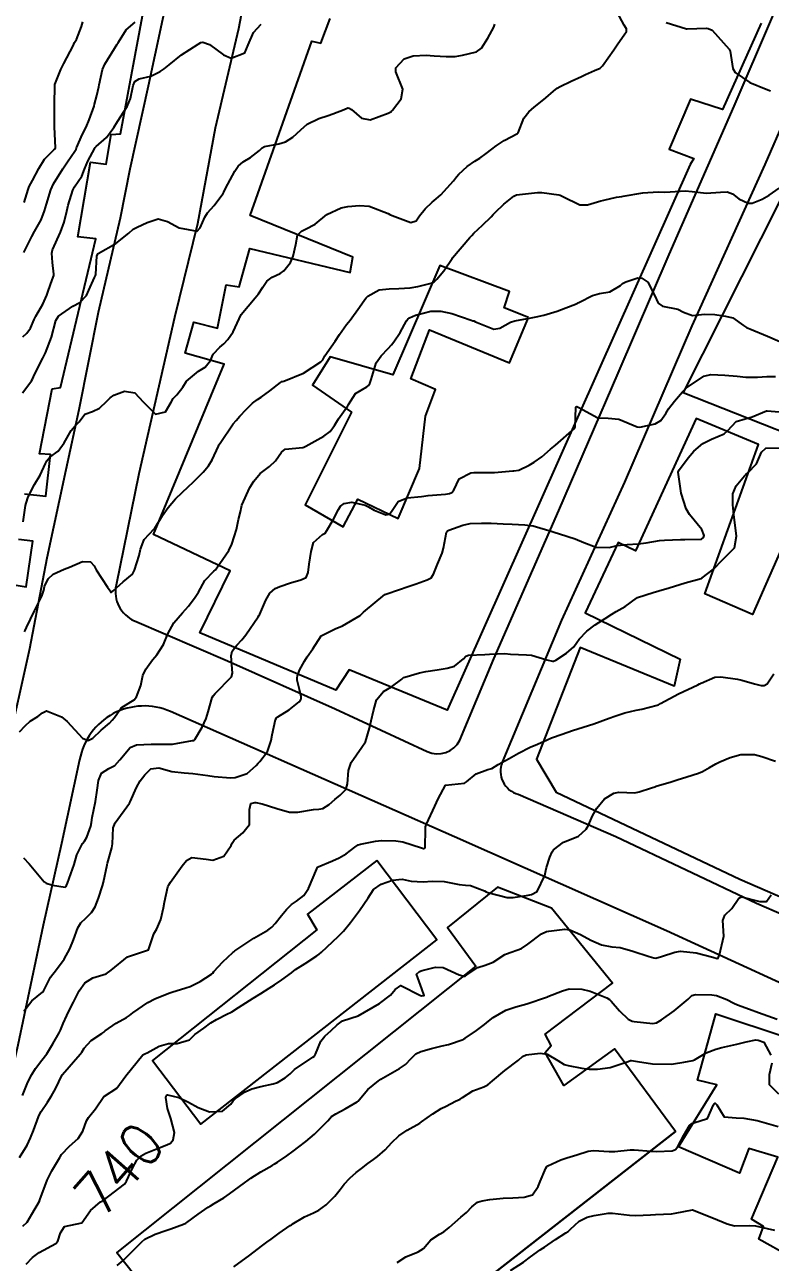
# Model space of a CAD drawing. Header units: metres. Extents: x 318500 to 325275, y 7408834 to 7428799.
# Drawn here: x 321683.7 to 321754.5, y 7415373.5 to 7415491 of the extents above; entities that cross this region are included whole.
import ezdxf
from ezdxf.enums import TextEntityAlignment as Align

# ---------------------------------------------------------------- set-up
doc = ezdxf.new("R2010")
doc.units = ezdxf.units.M
doc.header["$MEASUREMENT"] = 0
for name, color, linetype in [('Cotas', 45, 'Continuous'), ('Curvas de Nivel 1m', 11, 'Continuous'), ('Curvas de Nivel 5m', 15, 'Continuous'), ('Edificações', 30, 'Continuous'), ('Vias Primárias', 230, 'Continuous')]:
    doc.layers.add(name, color=color, linetype=linetype)
doc.styles.add('Style-STANDARD', font='STANDARD.shx')

msp = doc.modelspace()

# ---------------------------------------------------------------- linework, layer by layer
at = {"layer": 'Curvas de Nivel 1m', "flags": 128}
for points, elevation in [([(321683.52, 7415443.78), (321683.74, 7415445.33), (321683.79, 7415445.54), (321684, 7415446.14), (321684.58, 7415447.32), (321685.13, 7415448.21), (321685.64, 7415449.31), (321685.76, 7415449.58), (321686.05, 7415449.91), (321686.84, 7415450.5), (321687.4, 7415451.28), (321688.08, 7415452.46), (321688.47, 7415452.88), (321688.84, 7415453.26), (321689.37, 7415453.99), (321690.11, 7415454.26), (321690.77, 7415454.58), (321691.48, 7415455.23), (321691.79, 7415455.56), (321692.13, 7415455.82), (321693.15, 7415456.19), (321694.13, 7415456.02), (321694.92, 7415455.18), (321696.1, 7415454.01), (321697.04, 7415454.22), (321697.59, 7415455.15), (321697.78, 7415455.49), (321698.13, 7415455.85), (321698.69, 7415456.58), (321699.04, 7415457.13), (321700.16, 7415458.07), (321700.82, 7415458.45), (321701.3, 7415459.1), (321701.58, 7415459.69), (321702.19, 7415460.37), (321702.59, 7415460.69), (321702.95, 7415461.08), (321703.45, 7415461.83), (321704.03, 7415463.06), (321704.23, 7415463.45), (321705.55, 7415465.04), (321705.86, 7415465.44), (321706.27, 7415466.05), (321706.66, 7415466.64), (321707.17, 7415467.02), (321707.93, 7415467.37), (321708.29, 7415467.62), (321708.91, 7415468.39), (321709.18, 7415469), (321709.43, 7415470.1), (321709.58, 7415470.99), (321709.96, 7415471.36), (321710.34, 7415471.55), (321711.26, 7415472.05), (321712.36, 7415472.95), (321713.72, 7415473.58), (321714.37, 7415473.72), (321715.48, 7415473.81), (321716.37, 7415473.76), (321718.18, 7415473.05), (321718.36, 7415472.96), (321718.57, 7415472.87), (321720.35, 7415472.19), (321720.85, 7415472.34), (321721.15, 7415472.84), (321721.69, 7415473.51), (321722.38, 7415474.13), (321722.76, 7415474.44), (321723.18, 7415474.81), (321724.4, 7415476.16), (321724.67, 7415476.52), (321724.9, 7415476.79), (321725.7, 7415477.5), (321726.43, 7415478.03), (321726.88, 7415478.32), (321727.51, 7415478.75), (321728.03, 7415479.16), (321728.45, 7415479.48), (321729.21, 7415479.98), (321730.47, 7415480.65), (321730.51, 7415480.67), (321730.54, 7415480.71), (321731.09, 7415482.09), (321731.55, 7415482.7), (321732.05, 7415483.14), (321732.5, 7415483.5), (321733.16, 7415484.03), (321733.9, 7415484.67), (321734.24, 7415484.95), (321734.53, 7415485.12), (321735.57, 7415485.6), (321736.54, 7415486.06), (321736.93, 7415486.24), (321737.78, 7415486.62), (321738.31, 7415486.85), (321738.55, 7415487.07), (321739.62, 7415488.59), (321739.99, 7415489.17), (321740.59, 7415490), (321740.84, 7415490.34), (321740.82, 7415490.58), (321740.61, 7415490.92), (321739.72, 7415492.59)], 732), ([(321683.62, 7415474.09), (321683.98, 7415475.33), (321684.1, 7415475.63), (321684.4, 7415476.17), (321685, 7415477.32), (321685.54, 7415478.2), (321686.44, 7415479.08), (321686.55, 7415479.19), (321686.58, 7415479.3), (321686.5, 7415481.27), (321686.5, 7415481.3), (321686.51, 7415481.34), (321686.49, 7415483.3), (321686.52, 7415485.3), (321687.1, 7415486.73), (321687.37, 7415487.29), (321688.26, 7415488.97), (321688.41, 7415489.27), (321688.47, 7415489.37), (321688.57, 7415489.57), (321689.07, 7415490.79), (321689.18, 7415491.26)], 728), ([(321683.45, 7415456.02), (321684.14, 7415456.93), (321684.31, 7415457.16), (321684.4, 7415457.33), (321684.59, 7415457.76), (321685.4, 7415459.31), (321685.65, 7415459.83), (321686.2, 7415461.3), (321686.62, 7415462.9), (321686.87, 7415463.29), (321688.24, 7415464.24), (321688.91, 7415464.59), (321689.53, 7415465.26), (321689.75, 7415465.76), (321690.28, 7415466.98), (321690.38, 7415467.15), (321690.42, 7415467.25), (321690.53, 7415469.02), (321690.65, 7415469.24), (321692.32, 7415470.19), (321693.54, 7415471.2), (321693.98, 7415471.55), (321694.34, 7415471.74), (321695.31, 7415472.21), (321696.35, 7415472.56), (321697.22, 7415472.28), (321698.34, 7415471.68), (321700.06, 7415471.39), (321700.34, 7415471.7), (321700.77, 7415472.69), (321701.02, 7415473.1), (321701.65, 7415473.82), (321702.39, 7415474.78), (321702.51, 7415474.96), (321702.58, 7415475.09), (321702.75, 7415475.44), (321703.62, 7415477.07), (321703.93, 7415477.55), (321704.42, 7415477.97), (321705.12, 7415478.36), (321705.98, 7415479.04), (321706.21, 7415479.27), (321706.45, 7415479.4), (321707.81, 7415479.65), (321708.45, 7415479.86), (321709.14, 7415480.31), (321709.88, 7415480.99), (321710.48, 7415481.52), (321711.6, 7415482.08), (321712.48, 7415482.35), (321712.93, 7415482.5), (321714.01, 7415482.93), (321714.35, 7415483.07), (321714.49, 7415483.06), (321714.69, 7415482.93), (321715.67, 7415482.1), (321716.48, 7415481.94), (321718.18, 7415482.57), (321718.49, 7415482.75), (321718.55, 7415482.8), (321718.61, 7415482.87), (321719.42, 7415483.95), (321719.57, 7415484.86), (321718.91, 7415486.5), (321718.91, 7415486.87), (321719.7, 7415487.72), (321720.56, 7415488.03), (321721.8, 7415488.07), (321722.56, 7415488.03), (321723.71, 7415487.95), (321724.56, 7415487.97), (321725.26, 7415488.08), (321726.57, 7415488.41), (321727.04, 7415488.76), (321727.65, 7415489.69), (321728.24, 7415490.75), (321728.31, 7415491.04)], 731), ([(321683.58, 7415469.34), (321684.33, 7415470.86), (321684.6, 7415471.33), (321685.22, 7415472.45), (321685.56, 7415473.31), (321685.74, 7415473.94), (321686.14, 7415475.3), (321686.4, 7415475.87), (321687.28, 7415477.29), (321687.74, 7415477.96), (321688.44, 7415478.97), (321688.55, 7415479.16), (321688.6, 7415479.27), (321689.14, 7415480.58), (321689.5, 7415481.26), (321689.8, 7415481.94), (321690.26, 7415483.25), (321690.31, 7415483.43), (321690.51, 7415484.26), (321690.7, 7415485.07), (321690.73, 7415485.25), (321691.07, 7415486.71), (321691.28, 7415487.24), (321692.46, 7415489.12), (321692.53, 7415489.22), (321692.54, 7415489.25), (321692.57, 7415489.33), (321693.31, 7415490.49), (321694.15, 7415491.2)], 729), ([(321744.61, 7415491.17), (321746.52, 7415490.58), (321746.6, 7415490.57), (321748.44, 7415490.64), (321748.6, 7415490.62), (321748.96, 7415490.47), (321750.57, 7415488.64), (321750.66, 7415488.45), (321750.92, 7415486.81), (321751.14, 7415486.44), (321752.54, 7415485.48), (321754.09, 7415484.84), (321754.52, 7415484.7)], 732), ([(321683.65, 7415433.33), (321683.7, 7415433.46), (321683.83, 7415433.76), (321684.6, 7415435.32), (321685.3, 7415436.74), (321685.48, 7415437.31), (321685.55, 7415437.64), (321685.9, 7415438.38), (321686.38, 7415438.81), (321687.42, 7415439.28), (321687.91, 7415439.49), (321689.16, 7415440.02), (321689.92, 7415439.97), (321690.26, 7415439.59), (321690.45, 7415439.24), (321691.53, 7415437.58), (321691.78, 7415437.22), (321691.81, 7415437.16), (321691.88, 7415437.07), (321692.06, 7415437.22), (321693.01, 7415438.09), (321693.9, 7415438.81), (321694.04, 7415439.06), (321694.08, 7415439.19), (321694.53, 7415440.58), (321694.67, 7415441.18), (321695.01, 7415442.11), (321695.96, 7415443.11), (321695.99, 7415443.14), (321696.02, 7415443.17), (321696.76, 7415444.38), (321697.29, 7415445.15), (321698, 7415445.95), (321699.21, 7415447.12), (321699.62, 7415447.51), (321700.02, 7415447.89), (321700.63, 7415448.51), (321701.13, 7415449.1), (321701.48, 7415449.67), (321702.07, 7415450.98), (321702.1, 7415451.06), (321702.12, 7415451.09), (321702.23, 7415451.25), (321703.47, 7415453.07), (321703.75, 7415453.41), (321704.1, 7415453.81), (321704.7, 7415454.46), (321705.3, 7415455.04), (321705.78, 7415455.38), (321706.13, 7415455.61), (321706.95, 7415456.21), (321707.95, 7415457.01), (321708.07, 7415457.09), (321708.15, 7415457.11), (321708.28, 7415457.14), (321710.16, 7415457.89), (321711.8, 7415458.96), (321711.97, 7415459.15), (321712.18, 7415459.54), (321712.76, 7415460.38), (321713.16, 7415460.94), (321713.57, 7415461.57), (321714.22, 7415462.51), (321714.41, 7415462.74), (321714.57, 7415462.92), (321715.48, 7415464.15), (321715.98, 7415464.9), (321716.11, 7415465.05), (321716.25, 7415465.19), (321717.34, 7415465.81), (321718.27, 7415465.89), (321719.19, 7415465.94), (321720.27, 7415466.01), (321721, 7415466.11), (321722.27, 7415466.44), (321722.55, 7415466.55), (321722.82, 7415466.81), (321723.47, 7415467.62), (321724.28, 7415468.79), (321724.31, 7415468.84), (321725.95, 7415470.77), (321726.13, 7415470.97), (321726.34, 7415471.17), (321727.16, 7415471.95), (321727.98, 7415472.75), (321728.16, 7415472.95), (321728.37, 7415473.19), (321729.16, 7415473.95), (321730.14, 7415474.71), (321730.39, 7415474.81), (321732.08, 7415475.01), (321732.39, 7415475.05), (321732.77, 7415475.06), (321734.39, 7415474.83), (321734.52, 7415474.79), (321734.77, 7415474.65), (321736.38, 7415473.87), (321737.13, 7415473.87), (321738.38, 7415474.26), (321738.66, 7415474.33), (321739.88, 7415474.59), (321740.39, 7415474.68), (321740.52, 7415474.71), (321742.39, 7415475), (321743.83, 7415475.1), (321744.4, 7415475.09), (321744.98, 7415475.1), (321746.4, 7415475.19), (321747.06, 7415475.15), (321748.4, 7415474.99), (321749.77, 7415475.08), (321750.4, 7415475.12), (321750.88, 7415474.92), (321751.49, 7415474.43), (321752.38, 7415474.03), (321752.77, 7415474.03), (321753.7, 7415474.4), (321754.39, 7415474.78), (321755.33, 7415475.45)], 733), ([(321683.17, 7415423.86), (321683.71, 7415424.4), (321684.19, 7415424.85), (321684.92, 7415425.31), (321685.37, 7415425.66), (321685.73, 7415425.84), (321687.16, 7415425.28), (321687.71, 7415424.83), (321689.16, 7415423.26), (321689.69, 7415423.01), (321690.15, 7415423.24), (321690.93, 7415424.01), (321691.71, 7415424.68), (321691.98, 7415424.95), (321692.18, 7415425.21), (321692.82, 7415426.12), (321693.74, 7415426.69), (321694.05, 7415426.88), (321694.29, 7415427.18), (321694.68, 7415428.26), (321694.89, 7415429.18), (321695.16, 7415429.8), (321695.79, 7415430.68), (321696.02, 7415430.94), (321696.22, 7415431.16), (321696.84, 7415432.13), (321697.25, 7415433.15), (321697.84, 7415434.2), (321698.66, 7415435.13), (321699.22, 7415435.76), (321699.87, 7415436.62), (321700.06, 7415436.92), (321700.16, 7415437.11), (321700.79, 7415438.2), (321701.64, 7415439.09), (321701.78, 7415439.23), (321701.91, 7415439.4), (321703.04, 7415441.07), (321703.34, 7415441.67), (321703.77, 7415443.06), (321703.81, 7415443.21), (321703.97, 7415444), (321704.18, 7415444.86), (321704.22, 7415445.06), (321704.3, 7415445.36), (321705.05, 7415447.04), (321705.42, 7415447.64), (321706.03, 7415448.36), (321706.4, 7415448.66), (321706.92, 7415449.02), (321707.5, 7415449.57), (321708.06, 7415450.41), (321708.39, 7415450.68), (321710.07, 7415450.84), (321710.18, 7415450.87), (321710.38, 7415450.98), (321712.08, 7415451.9), (321712.67, 7415452.36), (321713.08, 7415452.94), (321713.47, 7415453.56), (321714.11, 7415454.44), (321714.32, 7415454.73), (321714.41, 7415454.93), (321715.09, 7415455.96), (321716.15, 7415456.6), (321716.33, 7415456.72), (321716.45, 7415456.9), (321716.57, 7415457.3), (321717.06, 7415458.89), (321717.52, 7415459.54), (321718.19, 7415460.24), (321718.5, 7415460.57), (321718.73, 7415460.86), (321719.32, 7415461.75), (321719.92, 7415462.85), (321720.05, 7415463.03), (321720.23, 7415463.15), (321720.79, 7415463.4), (321722.24, 7415463.77), (321723.2, 7415463.77), (321724.24, 7415463.55), (321726.08, 7415462.92), (321726.23, 7415462.87), (321726.31, 7415462.85), (321726.48, 7415462.77), (321728.22, 7415462.07), (321728.78, 7415462.17), (321729.81, 7415462.72), (321730.23, 7415462.86), (321731.78, 7415463.15), (321732.24, 7415463.23), (321732.97, 7415463.41), (321734.24, 7415463.78), (321736.13, 7415464.52), (321736.25, 7415464.57), (321736.29, 7415464.59), (321736.37, 7415464.63), (321737.61, 7415465.26), (321738.26, 7415465.45), (321739.24, 7415465.62), (321740.27, 7415466.22), (321740.45, 7415466.4), (321740.75, 7415466.57), (321741.89, 7415466.95), (321742.29, 7415466.92), (321742.86, 7415466.54), (321743.49, 7415465.3), (321743.82, 7415464.53), (321744.25, 7415464.25), (321745.71, 7415463.98), (321746.24, 7415463.68), (321747.11, 7415463.36), (321748.24, 7415463.5), (321749.23, 7415463.47), (321750.24, 7415463.31), (321750.94, 7415463.14), (321751.93, 7415462.42), (321752.23, 7415462.23), (321752.55, 7415462.09), (321754.22, 7415461.41), (321755.9, 7415460.68)], 734), ([(321683.58, 7415397.32), (321684.35, 7415398.32), (321685.37, 7415399.13), (321685.48, 7415399.3), (321686.13, 7415400.55), (321686.67, 7415401.28), (321687.42, 7415402.28), (321687.94, 7415403.26), (321688.29, 7415404.11), (321688.72, 7415405.25), (321689.01, 7415405.7), (321689.46, 7415406.16), (321690.01, 7415406.7), (321690.36, 7415407.23), (321690.68, 7415408.04), (321691.06, 7415409.22), (321691.15, 7415409.59), (321691.5, 7415411.22), (321691.51, 7415411.24), (321691.53, 7415411.38), (321691.94, 7415412.83), (321692, 7415413.21), (321692.08, 7415414.72), (321692.25, 7415415.21), (321693.61, 7415417.07), (321693.65, 7415417.15), (321693.68, 7415417.19), (321694.27, 7415418.55), (321694.62, 7415419.18), (321695.07, 7415419.76), (321695.66, 7415420.34), (321696.4, 7415420.42), (321697.65, 7415420.08), (321698.82, 7415419.95), (321699.65, 7415419.9), (321701.06, 7415419.69), (321701.65, 7415419.61), (321703.22, 7415419.49), (321703.65, 7415419.51), (321704.81, 7415419.89), (321705.66, 7415420.64), (321705.83, 7415420.86), (321706, 7415421.03), (321706.73, 7415421.97), (321707.07, 7415423.02), (321707.16, 7415423.55), (321707.49, 7415425.01), (321707.57, 7415425.16), (321707.72, 7415425.27), (321708.8, 7415425.93), (321709.75, 7415426.7), (321709.87, 7415426.85), (321709.93, 7415426.98), (321709.94, 7415427.17), (321709.76, 7415427.88), (321709.54, 7415428.76), (321709.55, 7415428.98), (321709.59, 7415429.17), (321709.78, 7415429.69), (321710.23, 7415430.54), (321710.51, 7415430.97), (321711.04, 7415431.73), (321711.83, 7415432.95), (321713.16, 7415433.61), (321713.84, 7415433.92), (321715.52, 7415434.9), (321715.7, 7415435.05), (321715.85, 7415435.2), (321717.88, 7415436.87), (321719.36, 7415437.38), (321719.89, 7415437.57), (321720.84, 7415437.89), (321721.9, 7415438.26), (321722.26, 7415438.46), (321722.5, 7415438.81), (321722.86, 7415439.75), (321723.31, 7415440.8), (321723.45, 7415441.29), (321723.73, 7415442.79), (321723.82, 7415442.93), (321723.96, 7415443), (321725.29, 7415443.46), (321725.97, 7415443.62), (321727.05, 7415443.67), (321727.97, 7415443.64), (321729.11, 7415443.59), (321729.97, 7415443.55), (321731.17, 7415443.5), (321731.97, 7415443.41), (321733.77, 7415442.85), (321733.96, 7415442.79), (321734.47, 7415442.65), (321735.95, 7415442.18), (321736.76, 7415441.81), (321737.94, 7415441.38), (321739.18, 7415441.36), (321739.94, 7415441.52), (321740.88, 7415441.63), (321741.95, 7415441.69), (321742.69, 7415441.8), (321743.95, 7415442.01), (321744.43, 7415442.05), (321745.95, 7415442.09), (321746.36, 7415442.09), (321747.96, 7415442.14), (321748.14, 7415442.28), (321748.19, 7415442.47), (321747.97, 7415443.05), (321746.82, 7415444.49), (321746.5, 7415445), (321746.01, 7415446.5), (321745.72, 7415448.5), (321745.82, 7415448.73), (321746.05, 7415449.01), (321746.68, 7415449.87), (321747.21, 7415450.48), (321748.08, 7415451.21), (321748.9, 7415451.64), (321750.09, 7415452.13), (321750.46, 7415452.44), (321751.24, 7415453.3), (321752.11, 7415453.57), (321752.76, 7415453.76), (321754.12, 7415454.32), (321754.19, 7415454.32), (321756.12, 7415454.16)], 736), ([(321683.45, 7415389.32), (321683.97, 7415390.6), (321684.33, 7415391.31), (321684.69, 7415391.9), (321685.28, 7415392.67), (321685.76, 7415393.29), (321686.35, 7415394.24), (321686.94, 7415395.28), (321687.06, 7415395.54), (321687.33, 7415396.16), (321687.68, 7415396.93), (321687.83, 7415397.26), (321688.29, 7415398.19), (321688.85, 7415399.25), (321689.38, 7415400.02), (321690.13, 7415400.5), (321691.39, 7415400.88), (321691.89, 7415401.21), (321693.42, 7415402.49), (321695.43, 7415403.16), (321695.94, 7415404.66), (321696.2, 7415405.15), (321696.58, 7415406.03), (321696.84, 7415407.15), (321696.95, 7415407.68), (321697.27, 7415409.14), (321697.35, 7415409.31), (321697.51, 7415409.56), (321698.61, 7415411.12), (321699.02, 7415411.63), (321699.54, 7415411.92), (321700.89, 7415411.75), (321701.54, 7415411.66), (321702.58, 7415412.04), (321703.28, 7415413.06), (321703.36, 7415413.27), (321703.57, 7415413.55), (321704.37, 7415414.26), (321705.01, 7415415.04), (321705.03, 7415416.47), (321705.14, 7415417.04), (321705.51, 7415417.13), (321705.61, 7415417.13), (321706.21, 7415417.02), (321707.61, 7415416.57), (321708.82, 7415416.21), (321709.6, 7415416.21), (321711.11, 7415416.46), (321711.61, 7415416.51), (321711.98, 7415416.58), (321712.59, 7415416.94), (321713.13, 7415417.42), (321713.62, 7415417.82), (321714.17, 7415418.38), (321714.33, 7415418.92), (321714.42, 7415420.16), (321714.67, 7415420.92), (321715.68, 7415422.38), (321716.04, 7415422.89), (321716.41, 7415424.19), (321716.57, 7415424.89), (321716.78, 7415425.83), (321717.07, 7415426.88), (321717.76, 7415427.69), (321718.52, 7415428.11), (321719.49, 7415428.85), (321719.64, 7415428.99), (321719.77, 7415429.05), (321721.16, 7415429.45), (321721.78, 7415429.57), (321722.85, 7415429.74), (321723.79, 7415429.89), (321724.5, 7415430.07), (321725.34, 7415430.77), (321725.56, 7415431.02), (321725.81, 7415431.13), (321727.37, 7415431.18), (321727.81, 7415431.22), (321729.26, 7415431.27), (321729.81, 7415431.22), (321731.34, 7415431.17), (321731.81, 7415431.11), (321733.27, 7415430.67), (321733.8, 7415430.54), (321733.9, 7415430.55), (321734.13, 7415430.66), (321735.13, 7415431.32), (321735.82, 7415431.91), (321736.12, 7415432.33), (321736.32, 7415432.63), (321737.05, 7415433.41), (321737.84, 7415434.01), (321738.8, 7415434.6), (321739.44, 7415435.01), (321739.86, 7415435.28), (321740.69, 7415435.74), (321741.77, 7415436.55), (321741.84, 7415436.59), (321741.88, 7415436.6), (321743.35, 7415437.07), (321743.89, 7415437.24), (321744.88, 7415437.53), (321745.9, 7415437.84), (321746.4, 7415437.99), (321747.91, 7415438.41), (321747.95, 7415438.43), (321748, 7415438.47), (321749.09, 7415439.29), (321749.93, 7415440.17), (321750.22, 7415440.45), (321751.07, 7415441.31), (321751.29, 7415442.43), (321751.18, 7415443.22), (321751.03, 7415444.43), (321750.94, 7415445.38), (321750.93, 7415446.44), (321751.25, 7415447.2), (321752.04, 7415448.16), (321752.17, 7415448.29), (321752.36, 7415448.42), (321753.18, 7415449.28), (321753.64, 7415450.4), (321754.07, 7415450.78), (321755.64, 7415450.81)], 737), ([(321683.16, 7415383.44), (321683.89, 7415384.6), (321684.2, 7415385.31), (321684.5, 7415386.01), (321684.98, 7415387.3), (321685.04, 7415387.47), (321685.22, 7415387.81), (321685.84, 7415388.68), (321686.22, 7415389.29), (321686.59, 7415389.94), (321687.23, 7415391.27), (321687.27, 7415391.33), (321688.94, 7415393.25), (321689.09, 7415393.45), (321689.3, 7415393.81), (321689.99, 7415394.55), (321690.98, 7415395.22), (321691.19, 7415395.35), (321691.32, 7415395.45), (321692.36, 7415396.18), (321693.34, 7415396.72), (321693.62, 7415396.91), (321693.95, 7415397.18), (321695.36, 7415398.15), (321696.02, 7415398.49), (321697.37, 7415399.04), (321697.64, 7415399.14), (321698.96, 7415399.53), (321699.38, 7415399.67), (321700.33, 7415400.15), (321701.4, 7415400.85), (321701.52, 7415400.95), (321701.64, 7415401.08), (321702.47, 7415402.02), (321703.43, 7415402.89), (321703.52, 7415402.97), (321703.63, 7415403.06), (321705.44, 7415404.26), (321706.76, 7415405.01), (321707.15, 7415405.31), (321707.46, 7415405.66), (321708.06, 7415406.41), (321708.53, 7415406.99), (321709.02, 7415407.46), (321709.49, 7415407.77), (321710.17, 7415408.3), (321710.63, 7415408.96), (321711.42, 7415410.85), (321711.46, 7415410.95), (321711.48, 7415411), (321711.53, 7415411.03), (321712.89, 7415411.59), (321713.54, 7415411.88), (321714.2, 7415412.27), (321715.03, 7415412.91), (321715.34, 7415413.13), (321715.56, 7415413.19), (321716.99, 7415413.46), (321717.57, 7415413.54), (321718.93, 7415413.5), (321719.57, 7415413.4), (321721.36, 7415412.82), (321721.56, 7415412.76), (321721.62, 7415412.76), (321721.7, 7415412.82), (321721.73, 7415414.67), (321721.75, 7415414.82), (321721.84, 7415415.07), (321722.61, 7415416.8), (321722.94, 7415417.48), (321723.64, 7415418.79), (321725.43, 7415418.98), (321725.64, 7415419.1), (321726.54, 7415419.87), (321727.66, 7415420.26), (321728.02, 7415420.38), (321728.63, 7415420.73), (321729.68, 7415421.32), (321730.58, 7415421.81), (321731.69, 7415422.38), (321732.37, 7415422.68), (321733.28, 7415423.08), (321733.7, 7415423.28), (321734.71, 7415423.64), (321735.71, 7415423.97), (321736.21, 7415424.13), (321737.72, 7415424.61), (321739.18, 7415425.13), (321739.73, 7415425.34), (321740.66, 7415425.65), (321741.74, 7415425.9), (321742.27, 7415426.01), (321743.75, 7415426.38), (321743.86, 7415426.42), (321744.06, 7415426.53), (321745.76, 7415427.44), (321747.61, 7415428.31), (321747.77, 7415428.39), (321747.83, 7415428.41), (321747.93, 7415428.47), (321749.21, 7415429.02), (321749.78, 7415429.07), (321751.36, 7415428.84), (321751.78, 7415428.75), (321752.97, 7415428.4), (321753.62, 7415428.25), (321753.77, 7415428.24), (321753.9, 7415428.25), (321754.2, 7415428.39), (321754.81, 7415429.35)], 738), ([(321683.48, 7415376.91), (321683.91, 7415377.31), (321684.35, 7415378.05), (321685.07, 7415379.3), (321685.08, 7415379.33), (321685.11, 7415379.43), (321685.8, 7415381.29), (321686.25, 7415382.17), (321686.9, 7415383.27), (321686.99, 7415383.44), (321687.17, 7415383.73), (321687.93, 7415384.51), (321688.75, 7415385.25), (321689.2, 7415385.95), (321689.52, 7415386.92), (321689.71, 7415387.24), (321690.39, 7415388.06), (321691.19, 7415389.22), (321691.21, 7415389.25), (321691.24, 7415389.27), (321692.43, 7415390.02), (321693.27, 7415391.19), (321694.87, 7415393.17), (321695.15, 7415393.31), (321695.29, 7415393.38), (321696.43, 7415394.02), (321697.31, 7415394.25), (321698.16, 7415394.27), (321699.31, 7415394.6), (321699.57, 7415394.85), (321699.84, 7415395.1), (321700.69, 7415395.73), (321701.34, 7415396.21), (321701.88, 7415396.53), (321702.93, 7415397.06), (321703.22, 7415397.19), (321703.35, 7415397.27), (321703.97, 7415397.67), (321705.37, 7415398.56), (321706.09, 7415399.02), (321706.88, 7415399.51), (321707.38, 7415399.82), (321708.09, 7415400.29), (321709, 7415400.98), (321709.22, 7415401.16), (321709.4, 7415401.28), (321710.31, 7415401.86), (321711.42, 7415402.58), (321711.64, 7415402.74), (321711.86, 7415402.94), (321713.45, 7415404.43), (321713.94, 7415404.92), (321714.62, 7415405.75), (321715.48, 7415406.9), (321716.29, 7415408.09), (321716.8, 7415408.88), (321717.52, 7415409.4), (321718.6, 7415409.77), (321719.52, 7415409.86), (321720.36, 7415409.68), (321721.52, 7415409.61), (321722.38, 7415409.67), (321723.52, 7415409.64), (321724.93, 7415409.36), (321725.52, 7415409.29), (321726.01, 7415409.26), (321727.33, 7415408.74), (321727.51, 7415408.65), (321727.64, 7415408.6), (321729.5, 7415408.13), (321730.07, 7415408.13), (321731.5, 7415408.34), (321731.79, 7415408.4), (321732.34, 7415408.68), (321733.06, 7415410.2), (321733.17, 7415410.67), (321733.23, 7415410.96), (321733.55, 7415411.94), (321733.76, 7415412.45), (321733.9, 7415412.65), (321734.84, 7415413.37), (321735.58, 7415413.66), (321736.27, 7415413.93), (321736.99, 7415414.62), (321737.21, 7415415), (321737.6, 7415415.86), (321738.01, 7415416.6), (321738.74, 7415417.47), (321739.63, 7415418.03), (321740.09, 7415418.11), (321741.63, 7415418.07), (321742.04, 7415418.14), (321743.2, 7415418.53), (321743.53, 7415418.64), (321743.64, 7415418.68), (321745.06, 7415419.1), (321745.65, 7415419.28), (321746.57, 7415419.57), (321747.66, 7415419.92), (321748.05, 7415420.09), (321748.71, 7415420.46), (321749.31, 7415420.82), (321749.68, 7415421.01), (321750.66, 7415421.42), (321751.68, 7415421.7), (321752.97, 7415421.69), (321753.68, 7415421.5), (321754.98, 7415421.07)], 739), ([(321692.46, 7415373.2), (321693.03, 7415373.65), (321694.55, 7415375.17), (321694.79, 7415375.43), (321695.06, 7415375.67), (321696.06, 7415376.16), (321697.07, 7415376.5), (321697.55, 7415376.66), (321698.74, 7415377.12), (321698.98, 7415377.21), (321699.08, 7415377.27), (321700.13, 7415378.05), (321701.1, 7415378.72), (321701.32, 7415378.86), (321701.67, 7415379.07), (321702.57, 7415379.61), (321703.12, 7415379.98), (321704.55, 7415381.04), (321704.89, 7415381.28), (321705.14, 7415381.46), (321706.09, 7415382.07), (321707.16, 7415382.67), (321707.37, 7415382.79), (321707.69, 7415382.99), (321708.56, 7415383.59), (321709.18, 7415384.05), (321709.7, 7415384.46), (321710.37, 7415384.96), (321711.2, 7415385.65), (321712.45, 7415386.93), (321712.82, 7415387.32), (321713.22, 7415387.59), (321714.09, 7415388.05), (321715.24, 7415388.72), (321715.34, 7415388.8), (321715.42, 7415388.9), (321716.26, 7415389.88), (321717.27, 7415390.73), (321717.35, 7415390.79), (321717.48, 7415390.87), (321719.28, 7415391.89), (321719.84, 7415392.28), (321720.36, 7415392.83), (321720.83, 7415393.29), (321721.3, 7415393.51), (321722.31, 7415393.8), (321723.31, 7415394.03), (321723.91, 7415394.18), (321725.32, 7415394.65), (321725.39, 7415394.69), (321725.49, 7415394.76), (321726.58, 7415395.5), (321727.34, 7415396.07), (321727.71, 7415396.37), (321728.17, 7415396.73), (321729.36, 7415397.41), (321730.31, 7415397.75), (321731.36, 7415398.04), (321733.24, 7415398.66), (321733.33, 7415398.7), (321733.37, 7415398.72), (321734.74, 7415399.27), (321735.38, 7415399.44), (321736.57, 7415399.43), (321737.38, 7415399.24), (321738.97, 7415398.59), (321739.22, 7415398.43), (321739.37, 7415398.28), (321740.16, 7415397.37), (321740.97, 7415396.56), (321741.35, 7415396.38), (321741.54, 7415396.35), (321743.34, 7415396.15), (321743.67, 7415396.21), (321744.14, 7415396.52), (321745.36, 7415397.37), (321746.67, 7415398.48), (321747.04, 7415398.81), (321747.38, 7415398.9), (321748.94, 7415398.89), (321749.38, 7415398.82), (321750.37, 7415398.43), (321751.02, 7415398.08), (321751.37, 7415397.94), (321752.5, 7415397.53), (321753.36, 7415397.2), (321755.15, 7415396.58)], 741), ([(321703.53, 7415373.05), (321705.04, 7415374.18), (321706.15, 7415375.01), (321706.67, 7415375.4), (321707.06, 7415375.69), (321707.82, 7415376.24), (321708.88, 7415376.98), (321709, 7415377.06), (321709.08, 7415377.12), (321710.24, 7415377.82), (321711.1, 7415378.2), (321711.6, 7415378.44), (321712.3, 7415378.93), (321713.12, 7415379.77), (321713.63, 7415380.41), (321714.01, 7415380.91), (321714.56, 7415381.49), (321715.15, 7415382), (321715.65, 7415382.4), (321716.27, 7415382.88), (321716.78, 7415383.26), (321717.17, 7415383.53), (321717.89, 7415384.15), (321718.55, 7415384.85), (321719.2, 7415385.48), (321720, 7415386.03), (321721.21, 7415386.71), (321721.37, 7415386.82), (321722.44, 7415387.59), (321723.23, 7415388.08), (321723.69, 7415388.32), (321724.6, 7415388.77), (321725.02, 7415388.99), (321725.25, 7415389.14), (321726.23, 7415389.77), (321727.26, 7415390.16), (321727.66, 7415390.33), (321728.11, 7415390.73), (321729.28, 7415391.71), (321730.58, 7415392.69), (321730.96, 7415393.02), (321731.3, 7415393.19), (321732.62, 7415393.34), (321733.3, 7415393.26), (321734.31, 7415392.64), (321734.9, 7415392.25), (321735.29, 7415392.16), (321736.59, 7415391.91), (321737.28, 7415391.83), (321738.06, 7415391.82), (321739.28, 7415391.98), (321740.99, 7415392.55), (321741.21, 7415392.64), (321741.29, 7415392.65), (321741.87, 7415392.54), (321743.29, 7415392.32), (321745.09, 7415392.31), (321745.29, 7415392.33), (321746.28, 7415392.49), (321747.12, 7415392.64), (321747.29, 7415392.71), (321748.41, 7415393.36), (321749.31, 7415393.73), (321749.87, 7415393.88), (321751.32, 7415394.19), (321752.19, 7415394.41), (321753.1, 7415394.62), (321753.32, 7415394.59), (321753.86, 7415394.38), (321754.53, 7415393.16)], 742), ([(321754.64, 7415392.38), (321754.39, 7415391.27), (321754.37, 7415390.38), (321755.26, 7415389.48)], 742), ([(321719.04, 7415373.46), (321719.86, 7415374.01), (321721.05, 7415374.47), (321721.55, 7415374.81), (321722.25, 7415375.61), (321723.07, 7415376.16), (321723.47, 7415376.39), (321723.97, 7415376.78), (321724.56, 7415377.3), (321725.1, 7415377.77), (321725.63, 7415378.22), (321726.13, 7415378.75), (321726.66, 7415379.2), (321727.12, 7415379.33), (321727.83, 7415379.44), (321729.12, 7415379.57), (321730.04, 7415379.62), (321731.12, 7415379.68), (321731.89, 7415379.9), (321732.43, 7415380.67), (321732.64, 7415381.16), (321733.16, 7415382.42), (321733.25, 7415382.57), (321733.35, 7415382.66), (321734.58, 7415383.23), (321735.17, 7415383.4), (321736.11, 7415383.68), (321737.18, 7415384.05), (321737.68, 7415384.1), (321739.18, 7415384.01), (321739.73, 7415384.02), (321741.18, 7415384.17), (321741.56, 7415384.17), (321743.18, 7415384.04), (321743.68, 7415384.01), (321745.18, 7415384.06), (321745.48, 7415384.2), (321745.7, 7415384.49), (321746.28, 7415385.57), (321746.82, 7415386.48), (321747.02, 7415386.67), (321747.21, 7415386.73), (321748.53, 7415387.15), (321749.1, 7415388.45), (321749.15, 7415388.54), (321749.24, 7415388.58), (321749.4, 7415388.45), (321750.1, 7415387.31), (321751.23, 7415387.2), (321751.98, 7415387.16), (321753.23, 7415386.94), (321755.22, 7415386.37)], 743), ([(321729.82, 7415372.7), (321731.04, 7415373.51), (321731.71, 7415374.01), (321732.64, 7415374.66), (321732.89, 7415374.83), (321733.05, 7415374.93), (321734.07, 7415375.64), (321735.07, 7415376.28), (321735.29, 7415376.42), (321735.5, 7415376.62), (321736.32, 7415377.39), (321737.1, 7415377.76), (321737.76, 7415377.93), (321739.1, 7415378.16), (321739.51, 7415378.16), (321741.1, 7415377.97), (321741.7, 7415377.94), (321743.1, 7415377.98), (321743.59, 7415378.03), (321745.1, 7415378.1), (321745.46, 7415378.14), (321747.11, 7415378.47), (321749.1, 7415377.69), (321750.38, 7415377.14), (321751.09, 7415376.95), (321752.52, 7415376.97), (321753.09, 7415376.94), (321754.89, 7415376.55)], 744)]:
    msp.add_lwpolyline(points, dxfattribs=dict(at, elevation=elevation))
at = {"layer": 'Curvas de Nivel 5m', "flags": 128}
for points, elevation in [([(321683.49, 7415461.34), (321683.86, 7415461.68), (321684.21, 7415462.18), (321684.57, 7415462.98), (321684.73, 7415463.32), (321685.38, 7415464.45), (321685.77, 7415465.31), (321685.89, 7415465.67), (321686.27, 7415466.74), (321686.42, 7415467.15), (321686.44, 7415467.3), (321686.3, 7415468.39), (321686.24, 7415469.3), (321686.31, 7415469.6), (321687.07, 7415471.29), (321687.41, 7415472.22), (321687.67, 7415473.28), (321687.8, 7415473.85), (321688.23, 7415475.27), (321688.39, 7415475.57), (321689.09, 7415476.58), (321689.35, 7415477.26), (321689.67, 7415478.01), (321690.33, 7415479.25), (321690.37, 7415479.32), (321690.44, 7415479.4), (321691.43, 7415480.26), (321692.14, 7415481.23), (321692.48, 7415481.78), (321693.4, 7415483.21), (321693.72, 7415483.98), (321693.97, 7415485.2), (321694.14, 7415485.58), (321694.53, 7415485.82), (321695.63, 7415486.08), (321696.54, 7415486.53), (321696.92, 7415486.79), (321697.39, 7415487.16), (321698.56, 7415488.12), (321700.14, 7415489.12), (321700.41, 7415489.28), (321700.57, 7415489.31), (321701.21, 7415489.1), (321702.56, 7415488.11), (321703.27, 7415487.79), (321704.56, 7415488.3), (321704.9, 7415489.06), (321705.41, 7415490.22), (321706.11, 7415491.04)], 730), ([(321683.54, 7415411.87), (321684.09, 7415411.31), (321685.51, 7415409.6), (321685.7, 7415409.48), (321686.3, 7415409.29), (321687.51, 7415409.09), (321687.6, 7415409.17), (321687.64, 7415409.27), (321687.73, 7415409.48), (321688.37, 7415411.26), (321688.62, 7415412.17), (321689.16, 7415413.25), (321689.34, 7415413.47), (321689.57, 7415413.86), (321689.94, 7415414.88), (321690, 7415415.24), (321690.07, 7415415.71), (321690.38, 7415417.24), (321690.55, 7415418.31), (321690.68, 7415419.23), (321690.96, 7415419.92), (321691.66, 7415420.35), (321692.22, 7415420.65), (321692.69, 7415421.2), (321693.68, 7415422.35), (321694.27, 7415422.6), (321695.68, 7415422.66), (321697.2, 7415422.66), (321697.69, 7415422.67), (321699.59, 7415423.01), (321699.69, 7415423.03), (321699.76, 7415423.04), (321699.82, 7415423.11), (321700.53, 7415424.28), (321700.91, 7415425.1), (321701.1, 7415425.73), (321701.48, 7415427.09), (321701.57, 7415427.27), (321701.75, 7415427.49), (321703.31, 7415429.07), (321703.41, 7415429.43), (321703.27, 7415431.07), (321703.36, 7415431.51), (321703.82, 7415432.07), (321704.3, 7415432.57), (321704.66, 7415433.05), (321705.85, 7415434.76), (321705.94, 7415434.93), (321705.99, 7415435.03), (321706.56, 7415436.33), (321706.95, 7415437.02), (321707.45, 7415437.45), (321707.89, 7415437.63), (321708.9, 7415437.99), (321709.9, 7415438.28), (321710.39, 7415438.49), (321710.59, 7415438.97), (321710.7, 7415439.75), (321710.87, 7415440.97), (321711.1, 7415441.81), (321711.95, 7415442.59), (321712.19, 7415442.72), (321712.36, 7415442.95), (321712.95, 7415443.96), (321713.46, 7415444.94), (321713.66, 7415445.26), (321714, 7415445.51), (321714.74, 7415445.66), (321715.99, 7415445.35), (321716.31, 7415445.21), (321716.85, 7415444.89), (321717.98, 7415444.46), (321718.33, 7415444.52), (321718.58, 7415444.86), (321719.13, 7415445.72), (321720, 7415446.05), (321721.37, 7415446.2), (321722, 7415446.28), (321723.62, 7415446.41), (321724.01, 7415446.48), (321724.23, 7415446.57), (321724.42, 7415446.79), (321724.94, 7415447.87), (321726.04, 7415448.44), (321726.34, 7415448.47), (321728.04, 7415448.48), (321728.29, 7415448.48), (321730.04, 7415448.62), (321730.13, 7415448.62), (321730.6, 7415448.7), (321731.59, 7415449.16), (321732.05, 7415449.44), (321732.78, 7415449.96), (321733.61, 7415450.67), (321734.07, 7415451.05), (321735.89, 7415452.63), (321735.95, 7415452.77), (321736.01, 7415454.63), (321736.04, 7415454.71), (321736.12, 7415454.72), (321736.31, 7415454.63), (321738.11, 7415453.65), (321739.09, 7415453.61), (321740.1, 7415453.52), (321741.85, 7415452.8), (321742.09, 7415452.76), (321743.55, 7415453.08), (321744.1, 7415453.41), (321744.55, 7415454.08), (321744.82, 7415454.52), (321745.39, 7415455.25), (321746.14, 7415456.11), (321746.33, 7415456.31), (321746.53, 7415456.49), (321748.16, 7415457.6), (321748.85, 7415457.78), (321750.16, 7415457.71), (321751.34, 7415457.61), (321752.16, 7415457.53), (321753.27, 7415457.51), (321754.16, 7415457.57), (321754.97, 7415457.58)], 735), ([(321683.8, 7415373.31), (321684.41, 7415373.93), (321685.04, 7415374.43), (321686.63, 7415375.28), (321686.82, 7415375.5), (321687.07, 7415376.28), (321687.45, 7415376.89), (321689.08, 7415377.24), (321689.93, 7415378.4), (321690.88, 7415379.22), (321691.03, 7415379.3), (321691.11, 7415379.35), (321691.66, 7415379.76), (321693.13, 7415380.89), (321693.33, 7415381.19), (321693.89, 7415382.44), (321694.32, 7415383.17), (321694.73, 7415383.6), (321695.17, 7415383.84), (321696.11, 7415384.22), (321697.18, 7415384.63), (321697.52, 7415384.8), (321697.78, 7415385.13), (321697.89, 7415385.82), (321697.54, 7415387.14), (321697.22, 7415388.09), (321697.07, 7415389.14), (321697.1, 7415389.28), (321697.24, 7415389.38), (321698.3, 7415389.12), (321699.23, 7415388.68), (321700.13, 7415388.19), (321701.22, 7415387.77), (321702.45, 7415387.84), (321703.23, 7415388.5), (321703.46, 7415388.83), (321703.69, 7415389.05), (321704.62, 7415389.67), (321705.25, 7415389.97), (321706.08, 7415390.19), (321707.26, 7415390.43), (321707.69, 7415390.57), (321708.42, 7415390.99), (321708.88, 7415391.38), (321709.28, 7415391.8), (321711.04, 7415392.95), (321711.18, 7415393.06), (321711.29, 7415393.25), (321711.78, 7415394.47), (321712.16, 7415394.94), (321712.78, 7415395.48), (321713.34, 7415396.04), (321713.86, 7415396.4), (321715.35, 7415396.9), (321717.36, 7415398.07), (321718.41, 7415398.85), (321718.86, 7415399.37), (321719.38, 7415399.75), (321721.25, 7415398.82), (321721.37, 7415398.8), (321721.62, 7415398.82), (321721.38, 7415399.44), (321720.87, 7415400.83), (321721.15, 7415401.08), (321721.41, 7415401.18), (321722.69, 7415401.52), (321723.41, 7415401.47), (321724.93, 7415400.77), (321725.4, 7415400.64), (321725.51, 7415400.66), (321725.66, 7415400.77), (321726.7, 7415401.46), (321727.41, 7415401.69), (321728.16, 7415401.99), (321729.28, 7415402.71), (321729.43, 7415402.78), (321730.84, 7415403.29), (321731.44, 7415403.68), (321732.75, 7415404.67), (321733.23, 7415404.88), (321733.45, 7415404.93), (321734.97, 7415405.12), (321735.46, 7415405.05), (321736.47, 7415404.62), (321737.44, 7415404.06), (321738.46, 7415403.61), (321739.44, 7415403.45), (321740.23, 7415403.36), (321741.43, 7415403.04), (321742.97, 7415402.53), (321743.43, 7415402.38), (321743.6, 7415402.36), (321744.16, 7415402.52), (321745.43, 7415402.93), (321745.97, 7415403.03), (321747.43, 7415402.88), (321749.03, 7415402.45), (321749.43, 7415402.33), (321749.53, 7415402.35), (321749.58, 7415402.45), (321749.66, 7415402.67), (321750.07, 7415404.44), (321749.99, 7415405.92), (321750.17, 7415406.44), (321750.84, 7415407.08), (321751.5, 7415408.07), (321751.75, 7415408.17), (321753.5, 7415407.74), (321754.14, 7415407.75), (321754.56, 7415408.38)], 740)]:
    msp.add_lwpolyline(points, dxfattribs=dict(at, elevation=elevation))
at = {"layer": 'Edificações'}
for points in [[(321683.65, 7415446.45), (321685.68, 7415446.22), (321686.1, 7415450.18), (321685.07, 7415450.25), (321686.26, 7415456.4), (321687.06, 7415456.52), (321690.43, 7415470.64), (321688.71, 7415470.84), (321689.93, 7415477.91), (321691.39, 7415477.72), (321691.89, 7415480.56), (321692.77, 7415480.63), (321695.98, 7415497.97)], [(321753.61, 7415491.12), (321749.94, 7415482.91), (321746.91, 7415483.92), (321744.89, 7415479.16), (321747.23, 7415478.28), (321746.86, 7415477.69), (321723.8, 7415425.9), (321714.49, 7415429.72), (321713.23, 7415427.79), (321700.31, 7415433.24), (321703.18, 7415439.13), (321695.9, 7415442.58), (321702.61, 7415458.75), (321698.92, 7415459.79), (321699.73, 7415462.72), (321701.98, 7415462.18), (321702.79, 7415466.27), (321704.05, 7415466.09), (321705.04, 7415469.73), (321714.57, 7415467.44), (321714.84, 7415468.92), (321705.08, 7415472.86), (321710.94, 7415489.4), (321711.79, 7415489.22), (321712.69, 7415491.57)], [(321757.28, 7415478.02), (321746.22, 7415456.06), (321763.86, 7415449.09)], [(321756.73, 7415443.92), (321752.81, 7415435), (321748.26, 7415436.95), (321753.36, 7415451.12), (321747.44, 7415453.6), (321741.68, 7415441.02), (321740.03, 7415441.81), (321736.89, 7415435.13), (321745.91, 7415430.75), (321745.36, 7415428.17), (321736.42, 7415431.85), (321732.27, 7415421.25), (321734.15, 7415418.12), (321751.58, 7415409.87), (321766.71, 7415403.3)], [(321663.27, 7415441.06), (321683.8, 7415437.62), (321684.45, 7415441.94), (321683.08, 7415442.09)], [(321756.34, 7415374.04), (321753.39, 7415375.68), (321753.83, 7415376.9), (321752.7, 7415377.59), (321755.21, 7415383.48), (321752.44, 7415384.28), (321751.57, 7415381.94), (321745.76, 7415384.45), (321749.4, 7415390.34), (321747.58, 7415390.77), (321749.32, 7415397.09), (321756.08, 7415394.84)]]:
    msp.add_lwpolyline(points, dxfattribs=at)
for points in [[(321731.53, 7415463.18), (321729.22, 7415464.11), (321729.72, 7415465.66), (321723.1, 7415468.12), (321718.62, 7415457.75), (321712.68, 7415459.44), (321711.01, 7415456.75), (321714.72, 7415454.18), (321710.3, 7415445.39), (321713.9, 7415443.31), (321715.31, 7415445.92), (321719.14, 7415444.1), (321721.16, 7415448.83), (321721.75, 7415453.8), (321722.69, 7415456.35), (321720.34, 7415457.35), (321722.1, 7415462), (321729.71, 7415458.87), (321731.53, 7415463.18)], [(321717.12, 7415411.63), (321710.53, 7415406.53), (321711.42, 7415405.05), (321695.81, 7415392.66), (321700.38, 7415386.59), (321722.82, 7415404.1), (321717.12, 7415411.63)], [(321745.47, 7415385.9), (321739.68, 7415393.76), (321734.89, 7415390.26), (321733.09, 7415393.41), (321733.67, 7415394.06), (321733.09, 7415395.15), (321739.49, 7415400), (321733.71, 7415407.12), (321728.57, 7415409.1), (321723.84, 7415405.28), (321726.5, 7415401.61), (321692.4, 7415374.42), (321698.63, 7415366.59), (321700.15, 7415367.57), (321702.37, 7415364.59), (321699.17, 7415362.09), (321705.16, 7415354.45)], [(321705.16, 7415354.45), (321745.47, 7415385.9)]]:
    msp.add_lwpolyline(points, close=True, dxfattribs=at)
at = {"layer": 'Vias Primárias'}
for points in [[(321109.37, 7414841.13, 0), (321121.45, 7414845.47, -0.165445)], [(321764.87, 7415500), (321757.83, 7415486.55), (321753.96, 7415477.69), (321747.04, 7415462.39), (321740.64, 7415447.55), (321734.65, 7415434.46), (321729.03, 7415420.96, 0.457883), (321730.55, 7415417.93), (321739.81, 7415413.91), (321753.17, 7415407.59), (321766.31, 7415401.88), (321784.05, 7415394.1), (321790.82, 7415391.15, 0.349421), (321793.9, 7415391.98), (321798.6, 7415402.42), (321804.08, 7415414.82), (321813.67, 7415436.41), (321819.87, 7415450.86), (321825.34, 7415463.78), (321831.31, 7415477.4), (321839, 7415494.54), (321841.28, 7415499.51), (321850.09, 7415517.96), (321855.76, 7415530.77)], [(321705.67, 7415499.57), (321703.97, 7415490.59), (321701.75, 7415481.14), (321700.08, 7415472.07), (321697.89, 7415463.17), (321694.51, 7415448.33), (321692.34, 7415437.77, 0.352183), (321694.09, 7415434.37), (321702.94, 7415430.59), (321713.17, 7415426.02), (321721.88, 7415421.98, 0.400469), (321725.01, 7415423.04), (321728.23, 7415430.77), (321734.41, 7415444.87), (321740.03, 7415457.91), (321744.87, 7415469.16), (321751.04, 7415483.25), (321758.23, 7415500)], [(321765.34, 7415395.46), (321744.63, 7415404.94), (321724.49, 7415413.87), (321697.51, 7415425.77, 0.486188), (321688.88, 7415421.18), (321687.15, 7415413.25), (321685.42, 7415405.48), (321683.01, 7415394.1), (321681.17, 7415386.15), (321678.81, 7415375.45), (321676.62, 7415364.64), (321674.78, 7415354.85), (321672.37, 7415344.16), (321669.03, 7415329.44, 0.427272), (321672.77, 7415323.79), (321684.56, 7415318.5), (321693.13, 7415314.82), (321704.56, 7415309.79), (321716.6, 7415304.73), (321729, 7415299.23), (321745.48, 7415292.01, 0.358334)]]:
    msp.add_lwpolyline(points, format="xyb", dxfattribs=at)
msp.add_lwpolyline([(321670.4, 7415368.46), (321672.5, 7415377.74), (321674.46, 7415387.53), (321676.36, 7415396.92), (321678.24, 7415405.88), (321679.79, 7415412.77), (321681.98, 7415421.96), (321684.14, 7415431.75), (321685.79, 7415440.37), (321687.6, 7415448.75), (321688.84, 7415454.46), (321690.68, 7415463.7), (321692.76, 7415472.63), (321693.68, 7415477.28), (321695.41, 7415485.17), (321697.42, 7415494.47)], dxfattribs=at)

# ---------------------------------------------------------------- texts
at = {"layer": 'Cotas', "style": 'Style-STANDARD'}
msp.add_text('740', height=4, rotation=48.4721, dxfattribs=at).set_placement((321692.62, 7415382.33, 740), align=Align.MIDDLE_CENTER)

doc.saveas('drawing.dxf')
